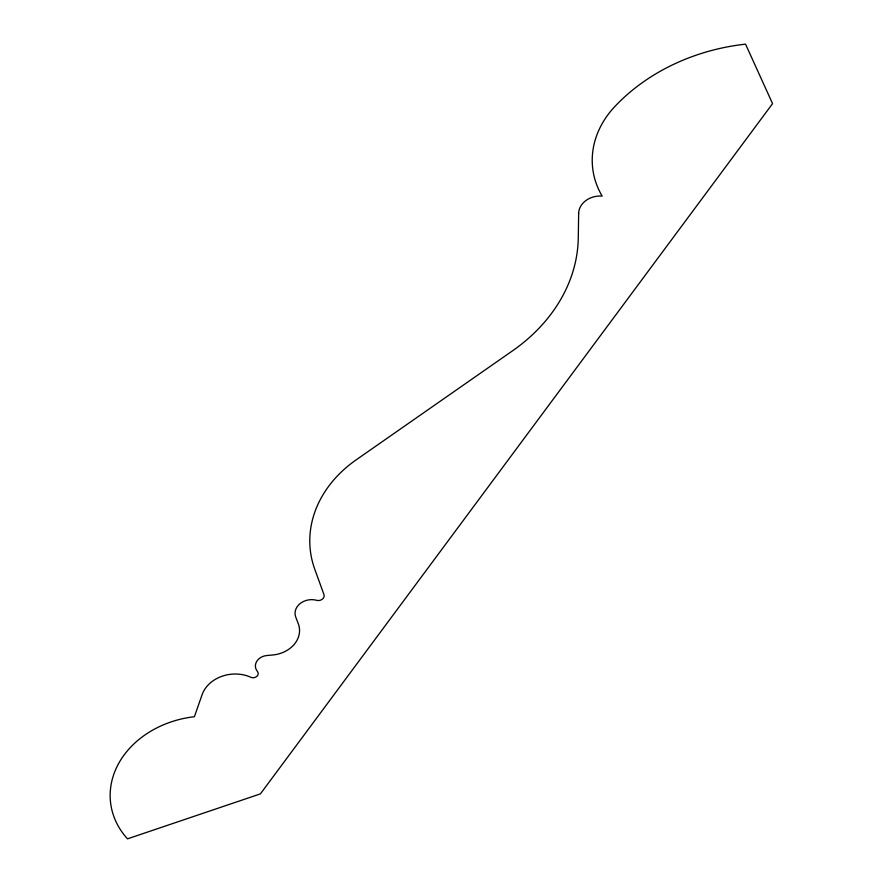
<?xml version="1.0" encoding="UTF-8"?>
<svg xmlns="http://www.w3.org/2000/svg" width="883" height="883" viewBox="0 0 883 883"><rect width="100%" height="100%" fill="white"/><g stroke="black" fill="none" stroke-linecap="round" stroke-linejoin="round"><path stroke-width="1.32" d="M578.652 213.41L578.277 237.935A176.236 143.3 -6.9 0 1 512.604 350.772L356.246 459.8A124.702 101.402 -6.9 0 0 314.756 569.182L323.929 594.502A5.585 4.536 -6.9 0 1 322.152 599.336A5.585 4.536 -6.9 0 1 316.103 600.164A15.927 12.947 -6.9 0 0 299.745 603.873A15.927 12.947 -6.9 0 0 295.849 617.36L298.266 623.63A28.742 23.366 -6.9 0 1 272.593 655.009L266.909 655.517A12.285 9.989 -6.9 0 0 257.317 671.301A4.901 3.985 -6.9 0 1 256.942 676.257A4.901 3.985 -6.9 0 1 250.982 677.36A32.958 26.799 -6.9 0 0 202.097 694.7L194.392 716.72A92.803 75.463 -6.9 0 0 118.554 763.652A92.803 75.463 -6.9 0 0 127.494 838.85L260.419 793.872L772.559 103.631L745.55 44.15A188.057 152.902 -6.9 0 0 612.427 109.161A104.128 84.669 -6.9 0 0 602.162 196.103A20.53 16.7 -6.9 0 0 578.652 213.41"/></g></svg>
